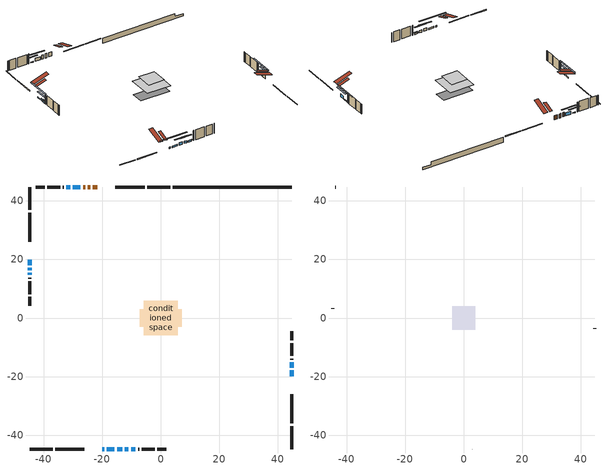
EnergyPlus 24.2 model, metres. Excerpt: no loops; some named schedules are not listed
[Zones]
conditioned space
 floor adiabatic (AdiabaticFloorConstruction): -5.85,-5.85 -5.85,5.85 5.85,5.85 5.85,-5.85 z3.05
 floor foundation (Slab1 construction): -7.24,-2.92 -7.24,2.92 7.24,2.92 7.24,-2.92 z-1.83
 wall outside (RimJoist1 construction): 3.2,44.77 -4.61,44.77 / -44.77,-44.77 -36.96,-44.77 / -44.77,44.77 -44.77,36.96 / 44.77,-44.77 44.77,-36.96 z0.61:0.91
 wall outside (RimJoist2 construction): -5.54,44.77 -15.49,44.77 / -36.03,-44.77 -26.08,-44.77 / -44.77,36.03 -44.77,26.08 / 44.77,-36.03 44.77,-26.08 z0.61:0.91
 wall outside (AdiabaticWallConstruction 1): -21.64,44.77 -23.24,44.77 / -24.17,44.77 -24.91,44.77 / -25.84,44.77 -26.56,44.77 z0.61:2.64
 wall outside (AdiabaticWallConstruction): 44.77,-19.93 44.77,-17.89 z0.61:2.03; -19.93,-44.77 -19.31,-44.77 z0.61:1.37; -18.39,-44.77 -15.84,-44.77 z0.61:1.42; -44.77,19.93 -44.77,18.1 / -30.99,44.77 -32.23,44.77 / 44.77,-16.96 44.77,-15.13 z0.61:0.99; -27.49,44.77 -30.06,44.77 z0.61:2.11; -14.92,-44.77 -13.19,-44.77 z0.61:1.85; -12.26,-44.77 -11.09,-44.77 / -44.77,17.17 -44.77,16.4 / -44.77,15.48 -44.77,14.71 z0.61:1.68; -10.16,-44.77 -8.64,-44.77 z0.61:1.17
 wall outside (Wall1 construction): -33.16,44.77 -33.47,44.77 / -7.71,-44.77 -7.39,-44.77 / -44.77,13.79 -44.77,13.47 / 44.77,-14.21 44.77,-13.89 z0.61:5.49
 wall outside (Wall2 construction): -34.4,44.77 -38.79,44.77 / -6.47,-44.77 -2.08,-44.77 / -44.77,12.54 -44.77,8.16 / 44.77,-12.96 44.77,-8.58 z0.61:5.49
 wall outside (Wall3 construction): -39.72,44.77 -42.76,44.77 / -1.15,-44.77 1.89,-44.77 / -44.77,7.23 -44.77,4.18 / 44.77,-7.65 44.77,-4.6 z0.61:5.49
 wall foundation (FoundationWall1 construction): 4.13,44.77,-1.83 4.13,44.77,0.61 40.71,44.77,0.61 40.71,44.77,-0.72 44.77,44.77,-0.72 44.77,44.77,-1.83
 window (WindowConstruction): 44.77,-19.93 44.77,-17.89 z0.61:2.03
 window (WindowConstruction 9): -19.93,-44.77 -19.32,-44.77 z0.61:1.37
 window (WindowConstruction 10): -18.39,-44.77 -15.85,-44.77 z0.61:1.42
 window (WindowConstruction 11): -44.77,19.93 -44.77,18.1 z0.61:0.99
 window (WindowConstruction 1): -27.49,44.77 -30.06,44.77 z0.61:2.11
 window (WindowConstruction 2): -30.99,44.77 -32.23,44.77 z0.61:0.99
 window (WindowConstruction 3): -14.92,-44.77 -13.19,-44.77 z0.61:1.85
 window (WindowConstruction 4): -12.26,-44.77 -11.09,-44.77 z0.61:1.68
 window (WindowConstruction 5): -44.77,17.17 -44.77,16.41 z0.61:1.68
 window (WindowConstruction 6): -10.16,-44.77 -8.64,-44.77 z0.61:1.17
 window (WindowConstruction 7): -44.77,15.48 -44.77,14.71 z0.61:1.68
 window (WindowConstruction 8): 44.77,-16.96 44.77,-15.13 z0.61:0.99
 door (Door): -21.64,44.77 -23.24,44.77 z0.61:2.64
 door (Door 1): -24.17,44.77 -24.91,44.77 z0.61:2.64
 door (Door 2): -25.84,44.77 -26.56,44.77 z0.61:2.64
 ceiling adiabatic (AdiabaticFloorConstruction): 5.85,-5.85 5.85,5.85 -5.85,5.85 -5.85,-5.85 z3.05
 roof outside (Roof2 construction): -20.72,44.77,5.49 -20.72,39.72,7.17 -19.38,39.72,7.17 -19.38,44.77,5.49; -20.85,-44.77,5.49 -20.85,-39.72,7.17 -22.19,-39.72,7.17 -22.19,-44.77,5.49; -44.77,20.85,5.49 -39.72,20.85,7.17 -39.72,22.19,7.17 -44.77,22.19,5.49; 44.77,-20.85,5.49 39.72,-20.85,7.17 39.72,-22.19,7.17 44.77,-22.19,5.49
attic - vented
 floor to conditioned space (Floor1 construction Reversed): -3.96,-3.96 -3.96,3.96 3.96,3.96 3.96,-3.96 z5.49
 wall outside (Wall4 construction): -43.69,44.77 -43.85,44.77 / 2.82,-44.77 2.98,-44.77 / -44.77,3.25 -44.77,3.1 / 44.77,-3.67 44.77,-3.52 z0.61:5.49
 roof outside (Roof1 construction): -18.46,44.77,5.49 -18.46,37.06,8.06 -16.42,37.06,8.06 -16.42,44.77,5.49; -23.11,-44.77,5.49 -23.11,-37.06,8.06 -25.15,-37.06,8.06 -25.15,-44.77,5.49; -44.77,23.11,5.49 -37.06,23.11,8.06 -37.06,25.15,8.06 -44.77,25.15,5.49; 44.77,-23.11,5.49 37.06,-23.11,8.06 37.06,-25.15,8.06 44.77,-25.15,5.49
shading: 44.77,-15.56 44.77,-22.25 45.19,-22.25 45.19,-15.56 z4.36; -14.55,-44.77 -24.7,-44.77 -24.7,-45.23 -14.55,-45.23 z6.14; -11.08,-44.77 -23.16,-44.77 -23.16,-45.23 -11.08,-45.23 z6.19; -44.77,13.33 -44.77,24.7 -45.23,24.7 -45.23,13.33 z5.76; -32.39,44.77 -25.16,44.77 -25.16,45.23 -32.39,45.23 z4.44; -34.56,44.77 -28.66,44.77 -28.66,45.23 -34.56,45.23 z3.32; -10.86,-44.77 -17.25,-44.77 -17.25,-45.23 -10.86,-45.23 z4.18; -8.76,-44.77 -14.59,-44.77 -14.59,-45.23 -8.76,-45.23 z4.01; -44.77,14.08 -44.77,19.5 -45.23,19.5 -45.23,14.08 z4.01; -8.44,-44.77 -10.36,-44.77 -10.36,-45.19 -8.44,-45.19 z1.37; -44.77,14.51 -44.77,15.68 -45.19,15.68 -45.19,14.51 z1.88; 44.77,-10.36 44.77,-21.73 45.23,-21.73 45.23,-10.36 z5.76
[Building]
Building 1: Terrain=Suburbs
[Site:Location]
Cranbrook AP_BC: Latitude {deg}=49.61; Longitude {deg}=-115.78; Time Zone {hr}=-8; Elevation {m}=940; Keep Site Location Information=Yes
[Site:GroundTemperature:Shallow]
1.83125, -0.076248, -0.229007, 0.676197, 4.31009, 7.92705, 11.0628, 13.0492, 13.2179, 11.6023, 8.54657, 5.04056
[Site:WaterMainsTemperature]
Calculation Method=Schedule; Temperature Schedule=mains temperature schedule
[Material] Roughness=Rough; Thermal Absorptance=0.9
Name | Thickness {m} | Conductivity {W/m-K} | Density {kg/m3} | Specific Heat {J/kg-K} | Solar Absorptance | Visible Absorptance
asphalt or fiberglass shingles | 0.00635 | 0.162714 | 1121.4 | 1465.45 | 0.4 | 0.4
ceiling loosefill ins | 0.0846667 | 0.0480833 | 16.02 | 1046.75 | 0.7 | 0.7
ceiling stud and cavity | 0.1397 | 0.104391 | 65.682 | 1177.47 | 0.7 | 0.7
concrete 4.0 in. | 0.1016 | 1.803125 | 2242.8 | 837.4 | 0.7 | 0.7
concrete 8.0 in. | 0.2032 | 1.803125 | 2242.8 | 837.4 | 0.7 | 0.7
door material | 0.04445 | 0.188738 | 512.64 | 1214.23 | 0.7 | 0.7
door material 1 | 0.04445 | 0.327969 | 512.64 | 1214.23 | 0.7 | 0.7
door material 2 | 0.04445 | 0.20624 | 512.64 | 1214.23 | 0.7 | 0.7
floor covering | 0.0127 | 0.0433444 | 54.468 | 1339.84 | 0.6 | 0.6
floor rigid ins; wall rigid ins | 0.512978 | 0.029427 | 32.04 | 1214.23 | 0.7 | 0.7
floor stud and cavity | 0.1397 | 1.75129 | 37.0049 | 1207.88 | 0.7 | 0.7
furniture material conditioned space 1 | 0.1524 | 0.115458 | 640.8 | 1214.23 | 0.6 | 0.6
gypsum board | 0.0127 | 0.160291 | 801 | 837.4 | 0.6 | 0.6
osb sheathing 0.5 in. | 0.0127 | 0.115458 | 512.64 | 1214.23 | 0.7 | 0.7
osb sheathing 0.75 in. | 0.01905 | 0.115458 | 512.64 | 1214.23 | 0.7 | 0.7
osb sheathing 2.0 in. | 0.0508 | 0.115458 | 512.64 | 1214.23 | 0.7 | 0.7
rim joist rigid ins | 0.051816 | 0.029427 | 32.04 | 1214.23 | 0.7 | 0.7
rim joist stud and cavity | 0.0508 | 0.177588 | 50.32683 | 1063.81 | 0.6 | 0.6
rim joist stud and cavity 1 | 0.0508 | 0.044277 | 125.044 | 1163.47 | 0.6 | 0.6
roof stud and cavity | 0.2032 | 0.118873 | 78.34581 | 1123.46 | 0.7 | 0.7
slab rigid ins | 0.0378081 | 0.029427 | 32.04 | 1214.23 | 0.7 | 0.7
wall stud and cavity | 0.1397 | 0.0988026 | 139.0536 | 1170.24 | 0.7 | 0.7
wall stud and cavity 1 | 0.1397 | 0.08757 | 139.0536 | 1170.24 | 0.7 | 0.7
wall stud and cavity 2 | 0.1397 | 0.0894458 | 139.0536 | 1170.24 | 0.7 | 0.7
wall stud and cavity 3 | 0.0889 | 6.1454 | 50.32683 | 1063.81 | 0.6 | 0.6
wall stud and cavity 4 | 0.0889 | 0.380278 | 52.3479 | 1209.89 | 0.7 | 0.7
wall stud and cavity 5 | 0.0889 | 0.391764 | 83.0341 | 1211.67 | 0.7 | 0.7
wood siding | 0.0254 | 0.102417 | 544.68 | 1172.36 | 0.4 | 0.4
wood siding 1 | 0.00254 | 0.102417 | 544.68 | 1172.36 | 0.4 | 0.4
wood siding 2; wood siding 3; wood siding 4 | 0.0254 | 0.102417 | 544.68 | 1172.36 | 0.7 | 0.7
[WindowMaterial:SimpleGlazingSystem]
Name | U-Factor {W/m2-K} | Solar Heat Gain Coefficient
WindowMaterial | 3.29835 | 0.69
WindowMaterial 1 | 3.296079 | 0.7
WindowMaterial 2 | 3.250655 | 0.41
WindowMaterial 3 | 3.298918 | 0.68
WindowMaterial 4 | 3.30232 | 0.66
WindowMaterial 5 | 5.53378 | 0.72
WindowMaterial 6 | 7.18381 | 0.66
WindowMaterial 7 | 5.03752 | 0.63
WindowMaterial 8 | 5.30439 | 0.67
WindowMaterial 9 | 5.611 | 0.73
[Construction]
AdiabaticFloorConstruction: floor stud and cavity, floor rigid ins, osb sheathing 0.75 in., floor covering
AdiabaticWallConstruction: wood siding 3, wall rigid ins, wall stud and cavity 4, gypsum board
AdiabaticWallConstruction 1: wood siding 4, wall rigid ins, wall stud and cavity 4, gypsum board
Door: door material
Door 1: door material 1
Door 2: door material 2
Floor1 construction Reversed: gypsum board, ceiling stud and cavity, ceiling loosefill ins
FoundationWall1 construction: concrete 8.0 in.
furniture construction conditioned space 1: furniture material conditioned space 1
PartitionWallConstruction: gypsum board, wall stud and cavity 5, gypsum board
RimJoist1 construction: wood siding 2, rim joist stud and cavity
RimJoist2 construction: wood siding 2, rim joist rigid ins, osb sheathing 2.0 in., rim joist stud and cavity 1
Roof1 construction: asphalt or fiberglass shingles
Roof2 construction: asphalt or fiberglass shingles, osb sheathing 0.75 in., roof stud and cavity, gypsum board
Slab1 construction: slab rigid ins, concrete 4.0 in.
Wall1 construction: wood siding, osb sheathing 0.5 in., wall stud and cavity, gypsum board
Wall2 construction: wood siding, osb sheathing 0.5 in., wall stud and cavity 1, gypsum board
Wall3 construction: wood siding, osb sheathing 0.5 in., wall stud and cavity 2, gypsum board
Wall4 construction: wood siding 1, wall stud and cavity 3
WindowConstruction: WindowMaterial
WindowConstruction 1: WindowMaterial 1
WindowConstruction 10: WindowMaterial 9
WindowConstruction 11; WindowConstruction 8: WindowMaterial 7
WindowConstruction 2: WindowMaterial 2
WindowConstruction 3: WindowMaterial 3
WindowConstruction 4: WindowMaterial 4
WindowConstruction 5; WindowConstruction 7: WindowMaterial 5
WindowConstruction 6: WindowMaterial 6
WindowConstruction 9: WindowMaterial 8
[Zone] Multiplier=1; Part of Total Floor Area=Yes
Name | Volume {m3}
attic - vented | 26.2294
conditioned space | 573.4
[Space]
Name | Zone | Volume {m3}
attic - vented 1 | attic - vented | 26.2294
conditioned space 1 | conditioned space | 573.4
[ZoneInfiltration:EffectiveLeakageArea]
infil attic - vented 1: Zone or Space=attic - vented 1; Schedule=Always On Discrete; Effective Air Leakage Area {cm2}=2470.82; Stack Coefficient=0.000518037; Wind Coefficient=1.5378e-05
[ZoneMixing]
whole house fan mix: Zone or Space=attic - vented; Schedule=Always On Continuous; Design Flow Rate Calculation Method=Flow/Zone; Design Flow Rate {m3/s}=0; Source Zone or Space=conditioned space
[SurfaceProperty:ExposedFoundationPerimeter]
Slab1: Exposed Perimeter Calculation Method=TotalExposedPerimeter; Total Exposed Perimeter {m}=40.641
[InternalMass] Zone or ZoneList=conditioned space; Space or SpaceList=conditioned space 1
Name | Construction | Surface Area {m2}
furniture mass conditioned space 1 | furniture construction conditioned space 1 | 88.6399
partition wall mass | PartitionWallConstruction | 221.6
[Lights]
interior lighting: Zone or ZoneList or Space or SpaceList=conditioned space 1; Schedule=interior lighting schedule; Design Level Calculation Method=LightingLevel; Lighting Level {W}=343.2; Return Air Fraction=0; Fraction Radiant=0.6; Fraction Visible=0.2; Fraction Replaceable=1
[People]
occupants: Zone or ZoneList or Space or SpaceList=conditioned space 1; Number of People Schedule=occupants schedule; Number of People Calculation Method=People; Number of People=3; Fraction Radiant=0.314171; Sensible Heat Fraction=0.56303; Activity Level Schedule=occupants activity schedule; Carbon Dioxide Generation Rate {m3/s-W}=0; Enable ASHRAE 55 Comfort Warnings=No; Mean Radiant Temperature Calculation Type=EnclosureAveraged
[ElectricEquipment] Zone or ZoneList or Space or SpaceList=conditioned space 1; Design Level Calculation Method=EquipmentLevel
Name | Schedule | Design Level {W} | Fraction Latent | Fraction Radiant | Fraction Lost
clothes dryer | clothes dryer schedule | 140.772 | 0.015 | 0.081 | 0.85
clothes washer | clothes washer schedule | 32.1985 | 0.03 | 0.162 | 0.7
cooking range | cooking range schedule | 215.147 | 0.08 | 0.432 | 0.2
dishwasher | dishwasher schedule | 66.8632 | 0.3 | 0.18 | 0.4
fridge | fridge schedule | 72.9452 | 0 | 0.6 | 0
mech vent house fan | mech vent house fan schedule | 0.95 | 0 | 0 | 1
mech vent house fan cfis | mech vent house fan cfis schedule | 0 | 0 | 0 | 0
misc plug loads | misc plug loads schedule | 494.7 | 0.045 | 0.513 | 0.1
whole house fan | Always On Discrete | 0 | 0 | 0 | 1
[OtherEquipment] Zone or ZoneList or Space or SpaceList=conditioned space 1; Design Level Calculation Method=EquipmentLevel
Name | Fuel Type | Schedule | Design Level {W} | Fraction Latent | Fraction Radiant | Fraction Lost
clothes dryer 1 | Electricity | clothes dryer schedule | 0 | 0.015 | 0.081 | 0.85
cooking range 1 | Electricity | cooking range schedule | 0 | 0.08 | 0.432 | 0.2
general water use latent | None | general water use schedule | 62.594 | 1 | 0 | 0
general water use sensible | None | general water use schedule | -61.6891 | 0 | 0.6 | 0
mech vent house fan latent load | None | Always On Discrete | 0 | 1 | 0 | 0
mech vent house fan sensible load | None | Always On Discrete | 0 | 0 | 0 | 0
water heater energy adjustment1 | Electricity | Always On Discrete | 0.01 | 0 | 0 | 1
[ZoneInfiltration:DesignFlowRate] Zone or ZoneList or Space or SpaceList=conditioned space 1; Schedule=Always On Discrete; Design Flow Rate Calculation Method=Flow/Zone; Design Flow Rate {m3/s}=0
infil flow; natural vent flow; whole house fan flow
[Foundation:Kiva]
Foundation Kiva 1: Initial Indoor Air Temperature {C}=18; Wall Height Above Grade {m}=0.609996; Wall Depth Below Slab {m}=0.2032
[Foundation:Kiva:Settings]
Soil Conductivity {W/m-K}=0.849921; Soil Density {kg/m3}=1842.3; Soil Specific Heat {J/kg-K}=418.7; Ground Solar Absorptivity=0.9; Ground Thermal Absorptivity=0.9; Ground Surface Roughness {m}=0.03; Far-Field Width {m}=40; Deep-Ground Boundary Condition=ZeroFlux; Deep-Ground Depth {m}=40; Minimum Cell Dimension {m}=0.2; Maximum Cell Growth Coefficient=3; Simulation Timestep=Timestep
[Exterior:Lights]
exterior lighting: Schedule=exterior lighting schedule; Design Level {W}=75.6
[Schedule:Constant]
Name | Hourly Value
Always On Continuous; mech vent house fan schedule; mech vent house fan cfis schedule; Always On Discrete | 1
occupants activity schedule | 117.228
fridge schedule | 0
[Schedule:Week:Daily]
interior lighting schedule Week Rule - Jan1-Jan27: interior lighting schedule day, interior lighting schedule day, interior lighting schedule day, interior lighting schedule day, interior lighting schedule day, interior lighting schedule day, interior lighting schedule day, interior lighting schedule default day, interior lighting schedule default day, interior lighting schedule default day, interior lighting schedule default day, interior lighting schedule default day
interior lighting schedule Week Rule - Jan28-Feb3: interior lighting schedule day, interior lighting schedule day, interior lighting schedule day, interior lighting schedule day, interior lighting schedule day 1, interior lighting schedule day 1, interior lighting schedule day 1, interior lighting schedule default day, interior lighting schedule default day, interior lighting schedule default day, interior lighting schedule default day, interior lighting schedule default day
interior lighting schedule Week Rule - Feb4-Feb24: interior lighting schedule day 1, interior lighting schedule day 1, interior lighting schedule day 1, interior lighting schedule day 1, interior lighting schedule day 1, interior lighting schedule day 1, interior lighting schedule day 1, interior lighting schedule default day, interior lighting schedule default day, interior lighting schedule default day, interior lighting schedule default day, interior lighting schedule default day
interior lighting schedule Week Rule - Feb25-Mar3: interior lighting schedule day 1, interior lighting schedule day 1, interior lighting schedule day 1, interior lighting schedule day 1, interior lighting schedule day 2, interior lighting schedule day 2, interior lighting schedule day 2, interior lighting schedule default day, interior lighting schedule default day, interior lighting schedule default day, interior lighting schedule default day, interior lighting schedule default day
interior lighting schedule Week Rule - Mar4-Mar31: interior lighting schedule day 2, interior lighting schedule day 2, interior lighting schedule day 2, interior lighting schedule day 2, interior lighting schedule day 2, interior lighting schedule day 2, interior lighting schedule day 2, interior lighting schedule default day, interior lighting schedule default day, interior lighting schedule default day, interior lighting schedule default day, interior lighting schedule default day
interior lighting schedule Week Rule - Apr1-Apr28: interior lighting schedule day 3, interior lighting schedule day 3, interior lighting schedule day 3, interior lighting schedule day 3, interior lighting schedule day 3, interior lighting schedule day 3, interior lighting schedule day 3, interior lighting schedule default day, interior lighting schedule default day, interior lighting schedule default day, interior lighting schedule default day, interior lighting schedule default day
interior lighting schedule Week Rule - Apr29-May5: interior lighting schedule day 3, interior lighting schedule day 3, interior lighting schedule day 4, interior lighting schedule day 4, interior lighting schedule day 4, interior lighting schedule day 4, interior lighting schedule day 4, interior lighting schedule default day, interior lighting schedule default day, interior lighting schedule default day, interior lighting schedule default day, interior lighting schedule default day
interior lighting schedule Week Rule - May6-May26: interior lighting schedule day 4, interior lighting schedule day 4, interior lighting schedule day 4, interior lighting schedule day 4, interior lighting schedule day 4, interior lighting schedule day 4, interior lighting schedule day 4, interior lighting schedule default day, interior lighting schedule default day, interior lighting schedule default day, interior lighting schedule default day, interior lighting schedule default day
interior lighting schedule Week Rule - May27-Jun2: interior lighting schedule day 4, interior lighting schedule day 4, interior lighting schedule day 4, interior lighting schedule day 4, interior lighting schedule day 4, interior lighting schedule day 5, interior lighting schedule day 5, interior lighting schedule default day, interior lighting schedule default day, interior lighting schedule default day, interior lighting schedule default day, interior lighting schedule default day
interior lighting schedule Week Rule - Jun3-Jun30: interior lighting schedule day 5, interior lighting schedule day 5, interior lighting schedule day 5, interior lighting schedule day 5, interior lighting schedule day 5, interior lighting schedule day 5, interior lighting schedule day 5, interior lighting schedule default day, interior lighting schedule default day, interior lighting schedule default day, interior lighting schedule default day, interior lighting schedule default day
interior lighting schedule Week Rule - Jul1-Jul28: interior lighting schedule day 6, interior lighting schedule day 6, interior lighting schedule day 6, interior lighting schedule day 6, interior lighting schedule day 6, interior lighting schedule day 6, interior lighting schedule day 6, interior lighting schedule default day, interior lighting schedule default day, interior lighting schedule default day, interior lighting schedule default day, interior lighting schedule default day
interior lighting schedule Week Rule - Jul29-Aug4: interior lighting schedule day 6, interior lighting schedule day 6, interior lighting schedule day 6, interior lighting schedule day 7, interior lighting schedule day 7, interior lighting schedule day 7, interior lighting schedule day 7, interior lighting schedule default day, interior lighting schedule default day, interior lighting schedule default day, interior lighting schedule default day, interior lighting schedule default day
interior lighting schedule Week Rule - Aug5-Aug25: interior lighting schedule day 7, interior lighting schedule day 7, interior lighting schedule day 7, interior lighting schedule day 7, interior lighting schedule day 7, interior lighting schedule day 7, interior lighting schedule day 7, interior lighting schedule default day, interior lighting schedule default day, interior lighting schedule default day, interior lighting schedule default day, interior lighting schedule default day
interior lighting schedule Week Rule - Aug26-Sep1: interior lighting schedule day 7, interior lighting schedule day 7, interior lighting schedule day 7, interior lighting schedule day 7, interior lighting schedule day 7, interior lighting schedule day 7, interior lighting schedule day 8, interior lighting schedule default day, interior lighting schedule default day, interior lighting schedule default day, interior lighting schedule default day, interior lighting schedule default day
interior lighting schedule Week Rule - Sep2-Sep29: interior lighting schedule day 8, interior lighting schedule day 8, interior lighting schedule day 8, interior lighting schedule day 8, interior lighting schedule day 8, interior lighting schedule day 8, interior lighting schedule day 8, interior lighting schedule default day, interior lighting schedule default day, interior lighting schedule default day, interior lighting schedule default day, interior lighting schedule default day
interior lighting schedule Week Rule - Sep30-Oct6: interior lighting schedule day 8, interior lighting schedule day 9, interior lighting schedule day 9, interior lighting schedule day 9, interior lighting schedule day 9, interior lighting schedule day 9, interior lighting schedule day 9, interior lighting schedule default day, interior lighting schedule default day, interior lighting schedule default day, interior lighting schedule default day, interior lighting schedule default day
interior lighting schedule Week Rule - Oct7-Oct27: interior lighting schedule day 9, interior lighting schedule day 9, interior lighting schedule day 9, interior lighting schedule day 9, interior lighting schedule day 9, interior lighting schedule day 9, interior lighting schedule day 9, interior lighting schedule default day, interior lighting schedule default day, interior lighting schedule default day, interior lighting schedule default day, interior lighting schedule default day
interior lighting schedule Week Rule - Oct28-Nov3: interior lighting schedule day 9, interior lighting schedule day 9, interior lighting schedule day 9, interior lighting schedule day 9, interior lighting schedule day 10, interior lighting schedule day 10, interior lighting schedule day 10, interior lighting schedule default day, interior lighting schedule default day, interior lighting schedule default day, interior lighting schedule default day, interior lighting schedule default day
interior lighting schedule Week Rule - Nov4-Nov24: interior lighting schedule day 10, interior lighting schedule day 10, interior lighting schedule day 10, interior lighting schedule day 10, interior lighting schedule day 10, interior lighting schedule day 10, interior lighting schedule day 10, interior lighting schedule default day, interior lighting schedule default day, interior lighting schedule default day, interior lighting schedule default day, interior lighting schedule default day
interior lighting schedule Week Rule - Nov25-Dec1: interior lighting schedule day 10, interior lighting schedule day 10, interior lighting schedule day 10, interior lighting schedule day 10, interior lighting schedule day 10, interior lighting schedule day 10, interior lighting schedule day 11, interior lighting schedule default day, interior lighting schedule default day, interior lighting schedule default day, interior lighting schedule default day, interior lighting schedule default day
interior lighting schedule Week Rule - Dec2-Dec31: interior lighting schedule day 11, interior lighting schedule day 11, interior lighting schedule day 11, interior lighting schedule day 11, interior lighting schedule day 11, interior lighting schedule day 11, interior lighting schedule day 11, interior lighting schedule default day, interior lighting schedule default day, interior lighting schedule default day, interior lighting schedule default day, interior lighting schedule default day
occupants schedule Week Rule - Jan1-Dec31: occupants schedule day, occupants schedule day, occupants schedule day, occupants schedule day, occupants schedule day, occupants schedule day, occupants schedule day, occupants schedule default day, occupants schedule default day, occupants schedule default day, occupants schedule default day, occupants schedule default day
clothes dryer schedule Week Rule - Jan1-Dec31: clothes dryer schedule day, clothes dryer schedule day, clothes dryer schedule day, clothes dryer schedule day, clothes dryer schedule day, clothes dryer schedule day, clothes dryer schedule day, clothes dryer schedule default day, clothes dryer schedule default day, clothes dryer schedule default day, clothes dryer schedule default day, clothes dryer schedule default day
clothes washer schedule Week Rule - Jan1-Dec31: clothes washer schedule day, clothes washer schedule day, clothes washer schedule day, clothes washer schedule day, clothes washer schedule day, clothes washer schedule day, clothes washer schedule day, clothes washer schedule default day, clothes washer schedule default day, clothes washer schedule default day, clothes washer schedule default day, clothes washer schedule default day
cooking range schedule Week Rule - Jan1-Dec31: cooking range schedule day, cooking range schedule day, cooking range schedule day, cooking range schedule day, cooking range schedule day, cooking range schedule day, cooking range schedule day, cooking range schedule default day, cooking range schedule default day, cooking range schedule default day, cooking range schedule default day, cooking range schedule default day
dishwasher schedule Week Rule - Jan1-Dec31: dishwasher schedule day, dishwasher schedule day, dishwasher schedule day, dishwasher schedule day, dishwasher schedule day, dishwasher schedule day, dishwasher schedule day, dishwasher schedule default day, dishwasher schedule default day, dishwasher schedule default day, dishwasher schedule default day, dishwasher schedule default day
misc plug loads schedule Week Rule - Jan1-Dec31: misc plug loads schedule day, misc plug loads schedule day, misc plug loads schedule day, misc plug loads schedule day, misc plug loads schedule day, misc plug loads schedule day, misc plug loads schedule day, misc plug loads schedule default day, misc plug loads schedule default day, misc plug loads schedule default day, misc plug loads schedule default day, misc plug loads schedule default day
general water use schedule Week Rule - Jan1-Dec31: general water use schedule day, general water use schedule day, general water use schedule day, general water use schedule day, general water use schedule day, general water use schedule day, general water use schedule day, general water use schedule default day, general water use schedule default day, general water use schedule default day, general water use schedule default day, general water use schedule default day
exterior lighting schedule Week Rule - Jan1-Jan27: exterior lighting schedule day, exterior lighting schedule day, exterior lighting schedule day, exterior lighting schedule day, exterior lighting schedule day, exterior lighting schedule day, exterior lighting schedule day, exterior lighting schedule default day, exterior lighting schedule default day, exterior lighting schedule default day, exterior lighting schedule default day, exterior lighting schedule default day
exterior lighting schedule Week Rule - Jan28-Feb3: exterior lighting schedule day, exterior lighting schedule day, exterior lighting schedule day, exterior lighting schedule day, exterior lighting schedule day 1, exterior lighting schedule day 1, exterior lighting schedule day 1, exterior lighting schedule default day, exterior lighting schedule default day, exterior lighting schedule default day, exterior lighting schedule default day, exterior lighting schedule default day
exterior lighting schedule Week Rule - Feb4-Feb24: exterior lighting schedule day 1, exterior lighting schedule day 1, exterior lighting schedule day 1, exterior lighting schedule day 1, exterior lighting schedule day 1, exterior lighting schedule day 1, exterior lighting schedule day 1, exterior lighting schedule default day, exterior lighting schedule default day, exterior lighting schedule default day, exterior lighting schedule default day, exterior lighting schedule default day
exterior lighting schedule Week Rule - Feb25-Mar3: exterior lighting schedule day 1, exterior lighting schedule day 1, exterior lighting schedule day 1, exterior lighting schedule day 1, exterior lighting schedule day 2, exterior lighting schedule day 2, exterior lighting schedule day 2, exterior lighting schedule default day, exterior lighting schedule default day, exterior lighting schedule default day, exterior lighting schedule default day, exterior lighting schedule default day
exterior lighting schedule Week Rule - Mar4-Mar31: exterior lighting schedule day 2, exterior lighting schedule day 2, exterior lighting schedule day 2, exterior lighting schedule day 2, exterior lighting schedule day 2, exterior lighting schedule day 2, exterior lighting schedule day 2, exterior lighting schedule default day, exterior lighting schedule default day, exterior lighting schedule default day, exterior lighting schedule default day, exterior lighting schedule default day
exterior lighting schedule Week Rule - Apr1-Apr28: exterior lighting schedule day 3, exterior lighting schedule day 3, exterior lighting schedule day 3, exterior lighting schedule day 3, exterior lighting schedule day 3, exterior lighting schedule day 3, exterior lighting schedule day 3, exterior lighting schedule default day, exterior lighting schedule default day, exterior lighting schedule default day, exterior lighting schedule default day, exterior lighting schedule default day
exterior lighting schedule Week Rule - Apr29-May5: exterior lighting schedule day 3, exterior lighting schedule day 3, exterior lighting schedule day 4, exterior lighting schedule day 4, exterior lighting schedule day 4, exterior lighting schedule day 4, exterior lighting schedule day 4, exterior lighting schedule default day, exterior lighting schedule default day, exterior lighting schedule default day, exterior lighting schedule default day, exterior lighting schedule default day
exterior lighting schedule Week Rule - May6-May26: exterior lighting schedule day 4, exterior lighting schedule day 4, exterior lighting schedule day 4, exterior lighting schedule day 4, exterior lighting schedule day 4, exterior lighting schedule day 4, exterior lighting schedule day 4, exterior lighting schedule default day, exterior lighting schedule default day, exterior lighting schedule default day, exterior lighting schedule default day, exterior lighting schedule default day
exterior lighting schedule Week Rule - May27-Jun2: exterior lighting schedule day 4, exterior lighting schedule day 4, exterior lighting schedule day 4, exterior lighting schedule day 4, exterior lighting schedule day 4, exterior lighting schedule day 5, exterior lighting schedule day 5, exterior lighting schedule default day, exterior lighting schedule default day, exterior lighting schedule default day, exterior lighting schedule default day, exterior lighting schedule default day
exterior lighting schedule Week Rule - Jun3-Jun30: exterior lighting schedule day 5, exterior lighting schedule day 5, exterior lighting schedule day 5, exterior lighting schedule day 5, exterior lighting schedule day 5, exterior lighting schedule day 5, exterior lighting schedule day 5, exterior lighting schedule default day, exterior lighting schedule default day, exterior lighting schedule default day, exterior lighting schedule default day, exterior lighting schedule default day
exterior lighting schedule Week Rule - Jul1-Jul28: exterior lighting schedule day 6, exterior lighting schedule day 6, exterior lighting schedule day 6, exterior lighting schedule day 6, exterior lighting schedule day 6, exterior lighting schedule day 6, exterior lighting schedule day 6, exterior lighting schedule default day, exterior lighting schedule default day, exterior lighting schedule default day, exterior lighting schedule default day, exterior lighting schedule default day
exterior lighting schedule Week Rule - Jul29-Aug4: exterior lighting schedule day 6, exterior lighting schedule day 6, exterior lighting schedule day 6, exterior lighting schedule day 7, exterior lighting schedule day 7, exterior lighting schedule day 7, exterior lighting schedule day 7, exterior lighting schedule default day, exterior lighting schedule default day, exterior lighting schedule default day, exterior lighting schedule default day, exterior lighting schedule default day
exterior lighting schedule Week Rule - Aug5-Aug25: exterior lighting schedule day 7, exterior lighting schedule day 7, exterior lighting schedule day 7, exterior lighting schedule day 7, exterior lighting schedule day 7, exterior lighting schedule day 7, exterior lighting schedule day 7, exterior lighting schedule default day, exterior lighting schedule default day, exterior lighting schedule default day, exterior lighting schedule default day, exterior lighting schedule default day
exterior lighting schedule Week Rule - Aug26-Sep1: exterior lighting schedule day 7, exterior lighting schedule day 7, exterior lighting schedule day 7, exterior lighting schedule day 7, exterior lighting schedule day 7, exterior lighting schedule day 7, exterior lighting schedule day 8, exterior lighting schedule default day, exterior lighting schedule default day, exterior lighting schedule default day, exterior lighting schedule default day, exterior lighting schedule default day
exterior lighting schedule Week Rule - Sep2-Sep29: exterior lighting schedule day 8, exterior lighting schedule day 8, exterior lighting schedule day 8, exterior lighting schedule day 8, exterior lighting schedule day 8, exterior lighting schedule day 8, exterior lighting schedule day 8, exterior lighting schedule default day, exterior lighting schedule default day, exterior lighting schedule default day, exterior lighting schedule default day, exterior lighting schedule default day
exterior lighting schedule Week Rule - Sep30-Oct6: exterior lighting schedule day 8, exterior lighting schedule day 9, exterior lighting schedule day 9, exterior lighting schedule day 9, exterior lighting schedule day 9, exterior lighting schedule day 9, exterior lighting schedule day 9, exterior lighting schedule default day, exterior lighting schedule default day, exterior lighting schedule default day, exterior lighting schedule default day, exterior lighting schedule default day
exterior lighting schedule Week Rule - Oct7-Oct27: exterior lighting schedule day 9, exterior lighting schedule day 9, exterior lighting schedule day 9, exterior lighting schedule day 9, exterior lighting schedule day 9, exterior lighting schedule day 9, exterior lighting schedule day 9, exterior lighting schedule default day, exterior lighting schedule default day, exterior lighting schedule default day, exterior lighting schedule default day, exterior lighting schedule default day
exterior lighting schedule Week Rule - Oct28-Nov3: exterior lighting schedule day 9, exterior lighting schedule day 9, exterior lighting schedule day 9, exterior lighting schedule day 9, exterior lighting schedule day 10, exterior lighting schedule day 10, exterior lighting schedule day 10, exterior lighting schedule default day, exterior lighting schedule default day, exterior lighting schedule default day, exterior lighting schedule default day, exterior lighting schedule default day
[Schedule:Year]
interior lighting schedule: interior lighting schedule Week Rule - Jan1-Jan27, 1, 1, 1, 27, interior lighting schedule Week Rule - Jan28-Feb3, 1, 28, 2, 3, interior lighting schedule Week Rule - Feb4-Feb24, 2, 4, 2, 24, interior lighting schedule Week Rule - Feb25-Mar3, 2, 25, 3, 3, interior lighting schedule Week Rule - Mar4-Mar31, 3, 4, 3, 31, interior lighting schedule Week Rule - Apr1-Apr28, 4, 1, 4, 28, interior lighting schedule Week Rule - Apr29-May5, 4, 29, 5, 5, interior lighting schedule Week Rule - May6-May26, 5, 6, 5, 26, interior lighting schedule Week Rule - May27-Jun2, 5, 27, 6, 2, interior lighting schedule Week Rule - Jun3-Jun30, 6, 3, 6, 30, interior lighting schedule Week Rule - Jul1-Jul28, 7, 1, 7, 28, interior lighting schedule Week Rule - Jul29-Aug4, 7, 29, 8, 4, interior lighting schedule Week Rule - Aug5-Aug25, 8, 5, 8, 25, interior lighting schedule Week Rule - Aug26-Sep1, 8, 26, 9, 1, interior lighting schedule Week Rule - Sep2-Sep29, 9, 2, 9, 29, interior lighting schedule Week Rule - Sep30-Oct6, 9, 30, 10, 6, interior lighting schedule Week Rule - Oct7-Oct27, 10, 7, 10, 27, interior lighting schedule Week Rule - Oct28-Nov3, 10, 28, 11, 3, interior lighting schedule Week Rule - Nov4-Nov24, 11, 4, 11, 24, interior lighting schedule Week Rule - Nov25-Dec1, 11, 25, 12, 1, interior lighting schedule Week Rule - Dec2-Dec31, 12, 2, 12, 31
occupants schedule: occupants schedule Week Rule - Jan1-Dec31, 1, 1, 12, 31
clothes dryer schedule: clothes dryer schedule Week Rule - Jan1-Dec31, 1, 1, 12, 31
clothes washer schedule: clothes washer schedule Week Rule - Jan1-Dec31, 1, 1, 12, 31
cooking range schedule: cooking range schedule Week Rule - Jan1-Dec31, 1, 1, 12, 31
dishwasher schedule: dishwasher schedule Week Rule - Jan1-Dec31, 1, 1, 12, 31
misc plug loads schedule: misc plug loads schedule Week Rule - Jan1-Dec31, 1, 1, 12, 31
general water use schedule: general water use schedule Week Rule - Jan1-Dec31, 1, 1, 12, 31
exterior lighting schedule: exterior lighting schedule Week Rule - Jan1-Jan27, 1, 1, 1, 27, exterior lighting schedule Week Rule - Jan28-Feb3, 1, 28, 2, 3, exterior lighting schedule Week Rule - Feb4-Feb24, 2, 4, 2, 24, exterior lighting schedule Week Rule - Feb25-Mar3, 2, 25, 3, 3, exterior lighting schedule Week Rule - Mar4-Mar31, 3, 4, 3, 31, exterior lighting schedule Week Rule - Apr1-Apr28, 4, 1, 4, 28, exterior lighting schedule Week Rule - Apr29-May5, 4, 29, 5, 5, exterior lighting schedule Week Rule - May6-May26, 5, 6, 5, 26, exterior lighting schedule Week Rule - May27-Jun2, 5, 27, 6, 2, exterior lighting schedule Week Rule - Jun3-Jun30, 6, 3, 6, 30, exterior lighting schedule Week Rule - Jul1-Jul28, 7, 1, 7, 28, exterior lighting schedule Week Rule - Jul29-Aug4, 7, 29, 8, 4, exterior lighting schedule Week Rule - Aug5-Aug25, 8, 5, 8, 25, exterior lighting schedule Week Rule - Aug26-Sep1, 8, 26, 9, 1, exterior lighting schedule Week Rule - Sep2-Sep29, 9, 2, 9, 29, exterior lighting schedule Week Rule - Sep30-Oct6, 9, 30, 10, 6, exterior lighting schedule Week Rule - Oct7-Oct27, 10, 7, 10, 27, exterior lighting schedule Week Rule - Oct28-Nov3, 10, 28, 11, 3, exterior lighting schedule Week Rule - Nov4-Nov24, 11, 4, 11, 24, exterior lighting schedule Week Rule - Nov25-Dec1, 11, 25, 12, 1, exterior lighting schedule Week Rule - Dec2-Dec31, 12, 2, 12, 31
[Schedule:Compact]
mains temperature schedule: Through: 01/01, For: AllDays, Until: 24:00, 6.43444, Through: 01/02, For: AllDays, Until: 24:00, 6.37111, Through: 01/03, For: AllDays, Until: 24:00, 6.30889, Through: 01/04, For: AllDays, Until: 24:00, 6.24778, Through: 01/05, For: AllDays, Until: 24:00, 6.18722, Through: 01/06, For: AllDays, Until: 24:00, 6.12778, Through: 01/07, For: AllDays, Until: 24:00, 6.07, Through: 01/08, For: AllDays, Until: 24:00, 6.01278, Through: 01/09, For: AllDays, Until: 24:00, 5.95667, Through: 01/10, For: AllDays, Until: 24:00, 5.90167, Through: 01/11, For: AllDays, Until: 24:00, 5.84778, Through: 01/12, For: AllDays, Until: 24:00, 5.795, Through: 01/13, For: AllDays, Until: 24:00, 5.74389, Through: 01/14, For: AllDays, Until: 24:00, 5.69333, Through: 01/15, For: AllDays, Until: 24:00, 5.64389, Through: 01/16, For: AllDays, Until: 24:00, 5.59611, Through: 01/17, For: AllDays, Until: 24:00, 5.54944, Through: 01/18, For: AllDays, Until: 24:00, 5.50389, Through: 01/19, For: AllDays, Until: 24:00, 5.45944, Through: 01/20, For: AllDays, Until: 24:00, 5.41611, Through: 01/21, For: AllDays, Until: 24:00, 5.37444, Through: 01/22, For: AllDays, Until: 24:00, 5.33389, Through: 01/23, For: AllDays, Until: 24:00, 5.29444, Through: 01/24, For: AllDays, Until: 24:00, 5.25611, Through: 01/25, For: AllDays, Until: 24:00, 5.21944, Through: 01/26, For: AllDays, Until: 24:00, 5.18444, Through: 01/27, For: AllDays, Until: 24:00, 5.15, Through: 01/28, For: AllDays, Until: 24:00, 5.11722, Through: 01/29, For: AllDays, Until: 24:00, 5.08611, Through: 01/30, For: AllDays, Until: 24:00, 5.05611, Through: 01/31, For: AllDays, Until: 24:00, 5.02722, Through: 02/01, For: AllDays, Until: 24:00, 5, Through: 02/02, For: AllDays, Until: 24:00, 4.97389, Through: 02/03, For: AllDays, Until: 24:00, 4.94944, Through: 02/04, For: AllDays, Until: 24:00, 4.92667, Through: 02/05, For: AllDays, Until: 24:00, 4.905, Through: 02/06, For: AllDays, Until: 24:00, 4.88444, Through: 02/07, For: AllDays, Until: 24:00, 4.86556, Through: 02/08, For: AllDays, Until: 24:00, 4.84778, Through: 02/09, For: AllDays, Until: 24:00, 4.83222, Through: 02/10, For: AllDays, Until: 24:00, 4.81722, Through: 02/11, For: AllDays, Until: 24:00, 4.80389, Through: 02/12, For: AllDays, Until: 24:00, 4.79222, Through: 02/13, For: AllDays, Until: 24:00, 4.78222, Through: 02/14, For: AllDays, Until: 24:00, 4.77333, Through: 02/15, For: AllDays, Until: 24:00, 4.76556, Through: 02/16, For: AllDays, Until: 24:00, 4.76, Through: 02/17, For: AllDays, Until: 24:00, 4.75556, Through: 02/18, For: AllDays, Until: 24:00, 4.75222, Through: 02/19, For: AllDays, Until: 24:00, 4.75056, Through: 02/20, For: AllDays, Until: 24:00, 4.75056, Through: 02/21, For: AllDays, Until: 24:00, 4.75167, Through: 02/22, For: AllDays, Until: 24:00, 4.75444, Through: 02/23, For: AllDays, Until: 24:00, 4.75889, Through: 02/24, For: AllDays, Until: 24:00, 4.76444, Through: 02/25, For: AllDays, Until: 24:00, 4.77167, Through: 02/26, For: AllDays, Until: 24:00, 4.78, Through: 02/27, For: AllDays, Until: 24:00, 4.79, Through: 02/28, For: AllDays, Until: 24:00, 4.80167, Through: 03/01, For: AllDays, Until: 24:00, 4.81444, Through: 03/02, For: AllDays, Until: 24:00, 4.82889, Through: 03/03, For: AllDays, Until: 24:00, 4.84444, Through: 03/04, For: AllDays, Until: 24:00, 4.86167, Through: 03/05, For: AllDays, Until: 24:00, 4.88, Through: 03/06, For: AllDays, Until: 24:00, 4.9, Through: 03/07, For: AllDays, Until: 24:00, 4.92167, Through: 03/08, For: AllDays, Until: 24:00, 4.94444, Through: 03/09, For: AllDays, Until: 24:00, 4.96889, Through: 03/10, For: AllDays, Until: 24:00, 4.99444, Through: 03/11, For: AllDays, Until: 24:00, 5.02167, Through: 03/12, For: AllDays, Until: 24:00, 5.05, Through: 03/13, For: AllDays, Until: 24:00, 5.07944, Through: 03/14, For: AllDays, Until: 24:00, 5.11056, Through: 03/15, For: AllDays, Until: 24:00, 5.14333, Through: 03/16, For: AllDays, Until: 24:00, 5.17667, Through: 03/17, For: AllDays, Until: 24:00, 5.21222, Through: 03/18, For: AllDays, Until: 24:00, 5.24833, Through: 03/19, For: AllDays, Until: 24:00, 5.28611, Through: 03/20, For: AllDays, Until: 24:00, 5.325, Through: 03/21, For: AllDays, Until: 24:00, 5.36556, Through: 03/22, For: AllDays, Until: 24:00, 5.40722, Through: 03/23, For: AllDays, Until: 24:00, 5.45, Through: 03/24, For: AllDays, Until: 24:00, 5.49389, Through: 03/25, For: AllDays, Until: 24:00, 5.53944, Through: 03/26, For: AllDays, Until: 24:00, 5.58611, Through: 03/27, For: AllDays, Until: 24:00, 5.63389, Through: 03/28, For: AllDays, Until: 24:00, 5.68278, Through: 03/29, For: AllDays, Until: 24:00, 5.73278, Through: 03/30, For: AllDays, Until: 24:00, 5.78389, Through: 03/31, For: AllDays, Until: 24:00, 5.83667, Through: 04/01, For: AllDays, Until: 24:00, 5.89, Through: 04/02, For: AllDays, Until: 24:00, 5.945, Through: 04/03, For: AllDays, Until: 24:00, 6.00056, Through: 04/04, For: AllDays, Until: 24:00, 6.05778, Through: 04/05, For: AllDays, Until: 24:00, 6.11556, Through: 04/06, For: AllDays, Until: 24:00, 6.17444, Through: 04/07, For: AllDays, Until: 24:00, 6.23444, Through: 04/08, For: AllDays, Until: 24:00, 6.29556, Through: 04/09, For: AllDays, Until: 24:00, 6.35778, Through: 04/10, For: AllDays, Until: 24:00, 6.42056, Through: 04/11, For: AllDays, Until: 24:00, 6.48444, Through: 04/12, For: AllDays, Until: 24:00, 6.54944, Through: 04/13, For: AllDays, Until: 24:00, 6.61556, Through: 04/14, For: AllDays, Until: 24:00, 6.68222, Through: 04/15, For: AllDays, Until: 24:00, 6.75, Through: 04/16, For: AllDays, Until: 24:00, 6.81833, Through: 04/17, For: AllDays, Until: 24:00, 6.88778, Through: 04/18, For: AllDays, Until: 24:00, 6.95778, Through: 04/19, For: AllDays, Until: 24:00, 7.02889, Through: 04/20, For: AllDays, Until: 24:00, 7.10056, Through: 04/21, For: AllDays, Until: 24:00, 7.17278, Through: 04/22, For: AllDays, Until: 24:00, 7.24611, Through: 04/23, For: AllDays, Until: 24:00, 7.32, Through: 04/24, For: AllDays, Until: 24:00, 7.395, Through: 04/25, For: AllDays, Until: 24:00, 7.47, Through: 04/26, For: AllDays, Until: 24:00, 7.54611, Through: 04/27, For: AllDays, Until: 24:00, 7.62278, Through: 04/28, For: AllDays, Until: 24:00, 7.7, Through: 04/29, For: AllDays, Until: 24:00, 7.77778, Through: 04/30, For: AllDays, Until: 24:00, 7.85611, Through: 05/01, For: AllDays, Until: 24:00, 7.935, Through: 05/02, For: AllDays, Until: 24:00, 8.01444, Through: 05/03, For: AllDays, Until: 24:00, 8.09444, Through: 05/04, For: AllDays, Until: 24:00, 8.17444, Through: 05/05, For: AllDays, Until: 24:00, 8.25556, Through: 05/06, For: AllDays, Until: 24:00, 8.33667, Through: 05/07, For: AllDays, Until: 24:00, 8.41833, Through: 05/08, For: AllDays, Until: 24:00, 8.5, Through: 05/09, For: AllDays, Until: 24:00, 8.58222, Through: 05/10, For: AllDays, Until: 24:00, 8.665, Through: 05/11, For: AllDays, Until: 24:00, 8.74778, Through: 05/12, For: AllDays, Until: 24:00, 8.83111, Through: 05/13, For: AllDays, Until: 24:00, 8.91444, Through: 05/14, For: AllDays, Until: 24:00, 8.99833, Through: 05/15, For: AllDays, Until: 24:00, 9.08222, Through: 05/16, For: AllDays, Until: 24:00, 9.16611, Through: 05/17, For: AllDays, Until: 24:00, 9.25, Through: 05/18, For: AllDays, Until: 24:00, 9.33444, Through: 05/19, For: AllDays, Until: 24:00, 9.41889, Through: 05/20, For: AllDays, Until: 24:00, 9.50333, Through: 05/21, For: AllDays, Until: 24:00, 9.58778, Through: 05/22, For: AllDays, Until: 24:00, 9.67222, Through: 05/23, For: AllDays, Until: 24:00, 9.75722, Through: 05/24, For: AllDays, Until: 24:00, 9.84167, Through: 05/25, For: AllDays, Until: 24:00, 9.92611, Through: 05/26, For: AllDays, Until: 24:00, 10.0106, Through: 05/27, For: AllDays, Until: 24:00, 10.0944, Through: 05/28, For: AllDays, Until: 24:00, 10.1789, Through: 05/29, For: AllDays, Until: 24:00, 10.2628, Through: 05/30, For: AllDays, Until: 24:00, 10.3467, Through: 05/31, For: AllDays, Until: 24:00, 10.43, Through: 06/01, For: AllDays, Until: 24:00, 10.5133, Through: 06/02, For: AllDays, Until: 24:00, 10.5967, Through: 06/03, For: AllDays, Until: 24:00, 10.6794, Through: 06/04, For: AllDays, Until: 24:00, 10.7622, Through: 06/05, For: AllDays, Until: 24:00, 10.8444, Through: 06/06, For: AllDays, Until: 24:00, 10.9261, Through: 06/07, For: AllDays, Until: 24:00, 11.0078, Through: 06/08, For: AllDays, Until: 24:00, 11.0889, Through: 06/09, For: AllDays, Until: 24:00, 11.1694, Through: 06/10, For: AllDays, Until: 24:00, 11.2494, Through: 06/11, For: AllDays, Until: 24:00, 11.3294, Through: 06/12, For: AllDays, Until: 24:00, 11.4089, Through: 06/13, For: AllDays, Until: 24:00, 11.4872, Through: 06/14, For: AllDays, Until: 24:00, 11.5656, Through: 06/15, For: AllDays, Until: 24:00, 11.6433, Through: 06/16, For: AllDays, Until: 24:00, 11.7206, Through: 06/17, For: AllDays, Until: 24:00, 11.7967, Through: 06/18, For: AllDays, Until: 24:00, 11.8728, Through: 06/19, For: AllDays, Until: 24:00, 11.9478, Through: 06/20, For: AllDays, Until: 24:00, 12.0222, Through: 06/21, For: AllDays, Until: 24:00, 12.0961, Through: 06/22, For: AllDays, Until: 24:00, 12.1689, Through: 06/23, For: AllDays, Until: 24:00, 12.2417, Through: 06/24, For: AllDays, Until: 24:00, 12.3133, Through: 06/25, For: AllDays, Until: 24:00, 12.3839, Through: 06/26, For: AllDays, Until: 24:00, 12.4539, Through: 06/27, For: AllDays, Until: 24:00, 12.5228, Through: 06/28, For: AllDays, Until: 24:00, 12.5911, Through: 06/29, For: AllDays, Until: 24:00, 12.6589, Through: 06/30, For: AllDays, Until: 24:00, 12.725, Through: 07/01, For: AllDays, Until: 24:00, 12.7911, Through: 07/02, For: AllDays, Until: 24:00, 12.8556, Through: 07/03, For: AllDays, Until: 24:00, 12.9194, Through: 07/04, For: AllDays, Until: 24:00, 12.9822, Through: 07/05, For: AllDays, Until: 24:00, 13.0439, Through: 07/06, For: AllDays, Until: 24:00, 13.105, Through: 07/07, For: AllDays, Until: 24:00, 13.1644, Through: 07/08, For: AllDays, Until: 24:00, 13.2233, Through: 07/09, For: AllDays, Until: 24:00, 13.2811, Through: 07/10, For: AllDays, Until: 24:00, 13.3378, Through: 07/11, For: AllDays, Until: 24:00, 13.3933, Through: 07/12, For: AllDays, Until: 24:00, 13.4478, Through: 07/13, For: AllDays, Until: 24:00, 13.5011, Through: 07/14, For: AllDays, Until: 24:00, 13.5533, Through: 07/15, For: AllDays, Until: 24:00, 13.6044, Through: 07/16, For: AllDays, Until: 24:00, 13.6539, Through: 07/17, For: AllDays, Until: 24:00, 13.7028, Through: 07/18, For: AllDays, Until: 24:00, 13.7506, Through: 07/19, For: AllDays, Until: 24:00, 13.7967, Through: 07/20, For: AllDays, Until: 24:00, 13.8417, Through: 07/21, For: AllDays, Until: 24:00, 13.8856, Through: 07/22, For: AllDays, Until: 24:00, 13.9278, Through: 07/23, For: AllDays, Until: 24:00, 13.9694, Through: 07/24, For: AllDays, Until: 24:00, 14.0094, Through: 07/25, For: AllDays, Until: 24:00, 14.0483, Through: 07/26, For: AllDays, Until: 24:00, 14.0856, Through: 07/27, For: AllDays, Until: 24:00, 14.1217, Through: 07/28, For: AllDays, Until: 24:00, 14.1567, Through: 07/29, For: AllDays, Until: 24:00, 14.19, Through: 07/30, For: AllDays, Until: 24:00, 14.2222, Through: 07/31, For: AllDays, Until: 24:00, 14.2528, Through: 08/01, For: AllDays, Until: 24:00, 14.2822, Through: 08/02, For: AllDays, Until: 24:00, 14.3106, Through: 08/03, For: AllDays, Until: 24:00, 14.3372, Through: 08/04, For: AllDays, Until: 24:00, 14.3622, Through: 08/05, For: AllDays, Until: 24:00, 14.3861, Through: 08/06, For: AllDays, Until: 24:00, 14.4089, Through: 08/07, For: AllDays, Until: 24:00, 14.43, Through: 08/08, For: AllDays, Until: 24:00, 14.4494, Through: 08/09, For: AllDays, Until: 24:00, 14.4678, Through: 08/10, For: AllDays, Until: 24:00, 14.4844, Through: 08/11, For: AllDays, Until: 24:00, 14.5, Through: 08/12, For: AllDays, Until: 24:00, 14.5139, Through: 08/13, For: AllDays, Until: 24:00, 14.5267, Through: 08/14, For: AllDays, Until: 24:00, 14.5378, Through: 08/15, For: AllDays, Until: 24:00, 14.5472, Through: 08/16, For: AllDays, Until: 24:00, 14.5556, Through: 08/17, For: AllDays, Until: 24:00, 14.5622, Through: 08/18, For: AllDays, Until: 24:00, 14.5678, Through: 08/19, For: AllDays, Until: 24:00, 14.5717, Through: 08/20, For: AllDays, Until: 24:00, 14.5739, Through: 08/21, For: AllDays, Until: 24:00, 14.575, Through: 08/22, For: AllDays, Until: 24:00, 14.5744, Through: 08/23, For: AllDays, Until: 24:00, 14.5728, Through: 08/24, For: AllDays, Until: 24:00, 14.5694, Through: 08/25, For: AllDays, Until: 24:00, 14.5644, Through: 08/26, For: AllDays, Until: 24:00, 14.5583, Through: 08/27, For: AllDays, Until: 24:00, 14.5506, Through: 08/28, For: AllDays, Until: 24:00, 14.5411, Through: 08/29, For: AllDays, Until: 24:00, 14.5306, Through: 08/30, For: AllDays, Until: 24:00, 14.5183, Through: 08/31, For: AllDays, Until: 24:00, 14.505, Through: 09/01, For: AllDays, Until: 24:00, 14.49, Through: 09/02, For: AllDays, Until: 24:00, 14.4733, Through: 09/03, For: AllDays, Until: 24:00, 14.4556, Through: 09/04, For: AllDays, Until: 24:00, 14.4367, Through: 09/05, For: AllDays, Until: 24:00, 14.4156, Through: 09/06, For: AllDays, Until: 24:00, 14.3939, Through: 09/07, For: AllDays, Until: 24:00, 14.3706, Through: 09/08, For: AllDays, Until: 24:00, 14.3456, Through: 09/09, For: AllDays, Until: 24:00, 14.3194, Through: 09/10, For: AllDays, Until: 24:00, 14.2917, Through: 09/11, For: AllDays, Until: 24:00, 14.2628, Through: 09/12, For: AllDays, Until: 24:00, 14.2322, Through: 09/13, For: AllDays, Until: 24:00, 14.2006, Through: 09/14, For: AllDays, Until: 24:00, 14.1678, Through: 09/15, For: AllDays, Until: 24:00, 14.1333, Through: 09/16, For: AllDays, Until: 24:00, 14.0972, Through: 09/17, For: AllDays, Until: 24:00, 14.0606, Through: 09/18, For: AllDays, Until: 24:00, 14.0222, Through: 09/19, For: AllDays, Until: 24:00, 13.9828, Through: 09/20, For: AllDays, Until: 24:00, 13.9417, Through: 09/21, For: AllDays, Until: 24:00, 13.8994, Through: 09/22, For: AllDays, Until: 24:00, 13.8561, Through: 09/23, For: AllDays, Until: 24:00, 13.8117, Through: 09/24, For: AllDays, Until: 24:00, 13.7656, Through: 09/25, For: AllDays, Until: 24:00, 13.7183, Through: 09/26, For: AllDays, Until: 24:00, 13.67, Through: 09/27, For: AllDays, Until: 24:00, 13.6206, Through: 09/28, For: AllDays, Until: 24:00, 13.57, Through: 09/29, For: AllDays, Until: 24:00, 13.5183, Through: 09/30, For: AllDays, Until: 24:00, 13.465, Through: 10/01, For: AllDays, Until: 24:00, 13.4111, Through: 10/02, For: AllDays, Until: 24:00, 13.3561, Through: 10/03, For: AllDays, Until: 24:00, 13.2994, Through: 10/04, For: AllDays, Until: 24:00, 13.2422, Through: 10/05, For: AllDays, Until: 24:00, 13.1839, Through: 10/06, For: AllDays, Until: 24:00, 13.1244, Through: 10/07, For: AllDays, Until: 24:00, 13.0639, Through: 10/08, For: AllDays, Until: 24:00, 13.0022, Through: 10/09, For: AllDays, Until: 24:00, 12.94, Through: 10/10, For: AllDays, Until: 24:00, 12.8767, Through: 10/11, For: AllDays, Until: 24:00, 12.8122, Through: 10/12, For: AllDays, Until: 24:00, 12.7467, Through: 10/13, For: AllDays, Until: 24:00, 12.6806, Through: 10/14, For: AllDays, Until: 24:00, 12.6133, Through: 10/15, For: AllDays, Until: 24:00, 12.5456, Through: 10/16, For: AllDays, Until: 24:00, 12.4767, Through: 10/17, For: AllDays, Until: 24:00, 12.4067, Through: 10/18, For: AllDays, Until: 24:00, 12.3361, Through: 10/19, For: AllDays, Until: 24:00, 12.265, Through: 10/20, For: AllDays, Until: 24:00, 12.1928, Through: 10/21, For: AllDays, Until: 24:00, 12.12, Through: 10/22, For: AllDays, Until: 24:00, 12.0467, Through: 10/23, For: AllDays, Until: 24:00, 11.9722, Through: 10/24, For: AllDays, Until: 24:00, 11.8972, Through: 10/25, For: AllDays, Until: 24:00, 11.8217, Through: 10/26, For: AllDays, Until: 24:00, 11.7456, Through: 10/27, For: AllDays, Until: 24:00, 11.6683, Through: 10/28, For: AllDays, Until: 24:00, 11.5911, Through: 10/29, For: AllDays, Until: 24:00, 11.5128, Through: 10/30, For: AllDays, Until: 24:00, 11.4344, Through: 10/31, For: AllDays, Until: 24:00, 11.3556, Through: 11/01, For: AllDays, Until: 24:00, 11.2756, Through: 11/02, For: AllDays, Until: 24:00, 11.1956, Through: 11/03, For: AllDays, Until: 24:00, 11.115, Through: 11/04, For: AllDays, Until: 24:00, 11.0339, Through: 11/05, For: AllDays, Until: 24:00, 10.9528, Through: 11/06, For: AllDays, Until: 24:00, 10.8711, Through: 11/07, For: AllDays, Until: 24:00, 10.7889, Through: 11/08, For: AllDays, Until: 24:00, 10.7067, Through: 11/09, For: AllDays, Until: 24:00, 10.6239, Through: 11/10, For: AllDays, Until: 24:00, 10.5406, Through: 11/11, For: AllDays, Until: 24:00, 10.4572, Through: 11/12, For: AllDays, Until: 24:00, 10.3739, Through: 11/13, For: AllDays, Until: 24:00, 10.29, Through: 11/14, For: AllDays, Until: 24:00, 10.2061, Through: 11/15, For: AllDays, Until: 24:00, 10.1222, Through: 11/16, For: AllDays, Until: 24:00, 10.0378, Through: 11/17, For: AllDays, Until: 24:00, 9.95333, Through: 11/18, For: AllDays, Until: 24:00, 9.86889, Through: 11/19, For: AllDays, Until: 24:00, 9.78444, Through: 11/20, For: AllDays, Until: 24:00, 9.7, Through: 11/21, For: AllDays, Until: 24:00, 9.61556, Through: 11/22, For: AllDays, Until: 24:00, 9.53111, Through: 11/23, For: AllDays, Until: 24:00, 9.44667, Through: 11/24, For: AllDays, Until: 24:00, 9.36222, Through: 11/25, For: AllDays, Until: 24:00, 9.27778, Through: 11/26, For: AllDays, Until: 24:00, 9.19333, Through: 11/27, For: AllDays, Until: 24:00, 9.10944, Through: 11/28, For: AllDays, Until: 24:00, 9.02556, Through: 11/29, For: AllDays, Until: 24:00, 8.94167, Through: 11/30, For: AllDays, Until: 24:00, 8.85833, Through: 12/01, For: AllDays, Until: 24:00, 8.775, Through: 12/02, For: AllDays, Until: 24:00, 8.69222, Through: 12/03, For: AllDays, Until: 24:00, 8.60944, Through: 12/04, For: AllDays, Until: 24:00, 8.52667, Through: 12/05, For: AllDays, Until: 24:00, 8.445, Through: 12/06, For: AllDays, Until: 24:00, 8.36333, Through: 12/07, For: AllDays, Until: 24:00, 8.28167, Through: 12/08, For: AllDays, Until: 24:00, 8.20056, Through: 12/09, For: AllDays, Until: 24:00, 8.12056, Through: 12/10, For: AllDays, Until: 24:00, 8.04056, Through: 12/11, For: AllDays, Until: 24:00, 7.96056, Through: 12/12, For: AllDays, Until: 24:00, 7.88167, Through: 12/13, For: AllDays, Until: 24:00, 7.80333, Through: 12/14, For: AllDays, Until: 24:00, 7.725, Through: 12/15, For: AllDays, Until: 24:00, 7.64778, Through: 12/16, For: AllDays, Until: 24:00, 7.57111, Through: 12/17, For: AllDays, Until: 24:00, 7.495, Through: 12/18, For: AllDays, Until: 24:00, 7.41944, Through: 12/19, For: AllDays, Until: 24:00, 7.34444, Through: 12/20, For: AllDays, Until: 24:00, 7.27, Through: 12/21, For: AllDays, Until: 24:00, 7.19667, Through: 12/22, For: AllDays, Until: 24:00, 7.12389, Through: 12/23, For: AllDays, Until: 24:00, 7.05222, Through: 12/24, For: AllDays, Until: 24:00, 6.98056, Through: 12/25, For: AllDays, Until: 24:00, 6.91056, Through: 12/26, For: AllDays, Until: 24:00, 6.84056, Through: 12/27, For: AllDays, Until: 24:00, 6.77222, Through: 12/28, For: AllDays, Until: 24:00, 6.70389, Through: 12/29, For: AllDays, Until: 24:00, 6.63722, Through: 12/30, For: AllDays, Until: 24:00, 6.57111, Through: 12/31, For: AllDays, Until: 24:00, 6.50556
